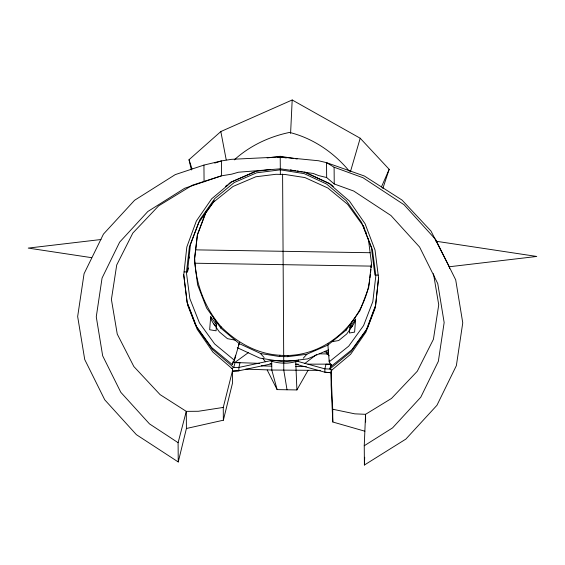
<?xml version="1.0" encoding="UTF-8"?>
<svg xmlns="http://www.w3.org/2000/svg" width="565" height="565" viewBox="0 0 565 565"><rect width="100%" height="100%" fill="white"/><g stroke="black" fill="none" stroke-linecap="round" stroke-linejoin="round"><path stroke-width="0.85" d="M191.606 185.666L158.624 205.858L132.824 233.07L116.715 264.992L111.404 299.45L117.252 334.092L133.856 366.551L160.086 394.624L186.281 411.362L186.415 428.496L178.25 461.965L136.391 434.669L104.751 399.829L84.722 359.531L77.659 316.527L84.058 273.735L103.466 234.087L134.576 200.278L175.256 174.613L203.937 165.086L221.423 160.926L231.551 159.323L280.219 156.964L318.554 160.757L326.542 162.656L334.106 167.226L362.942 177.7L404.032 204.707L435.672 239.553L455.701 279.852L462.756 322.855L456.365 365.64L436.95 405.296L405.847 439.104L364.397 465.023L364.7 457.276M364.397 465.023L364.248 445.75L365.569 414.315L391.517 398.431L417.316 371.212L433.426 339.29L438.737 304.832L433.475 273.658M290.587 133.404L292.19 99.977L220.83 131.546L189.014 159.726L191.351 169.973M329.324 360.124L329.226 361.805L331.429 366.141L351.84 349.749L367.434 328.194L375.584 307.028M270.275 169.521L255.133 171.492L231.721 181.923L211.677 198.802L196.366 220.986L186.831 246.954L183.731 274.943L187.269 303.045L197.206 329.331L212.864 352.023L232.533 369.016L232.349 371.318L223.26 407.429L223.359 420.205L186.415 428.496M303.857 172.043L305.538 172.318L329.12 183.526L349.431 201.069L365.089 223.761L375.026 250.048L378.564 278.149L375.464 306.138L365.929 332.107L350.618 354.29L331.203 370.64L331.012 372.942L332.707 409.23L332.806 422.006L364.863 431.201M210.689 316.725L211.395 319.79A10.064 5.389 62.6 0 0 213.408 323.484L215.54 325.638L216.388 325.532L216.543 324.988L210.689 316.725L209.664 329.741L216.084 330.808L216.543 324.988L215.83 321.923A10.085 5.396 62.6 0 0 213.824 318.229M355.625 319.105L354.636 322.149A10.064 4.216 -62.9 0 1 352.553 325.772L350.582 327.855L349.933 327.728L355.625 319.105L354.601 332.128L349.431 333.004L349.89 327.184L350.879 324.141A10.085 4.223 -62.9 0 1 352.963 320.517M184.112 271.899L187.46 271.956L190.426 244.772L199.855 219.679L214.855 198.47L234.221 182.544L256.538 172.834L280.318 169.825L304.161 173.617L326.627 184.063L346.246 200.631L361.579 222.342L371.403 247.745L374.899 275.035L378.225 275.091M368.274 238.296L371.466 263.05L368.655 287.698L360.018 310.588L346.119 330.158L327.912 345.081L306.611 354.304L287.818 356.67L279.541 356.536L260.712 353.549L239.263 343.619L220.816 328.103L206.621 308.066L197.623 284.887L194.424 260.14L197.242 235.485L205.879 212.595L214.312 200.716M194.424 260.14L197.559 234.193L206.197 211.303M369.75 279.604C364.022 322.813 324.345 358.916 279.866 355.244C257.259 354.078 236.89 342.574 221.134 326.803C204.749 307.861 195.631 283.828 194.741 258.841M369.948 277.902L370.336 274.505M370.527 272.803L370.915 269.399M371.113 267.704L371.502 264.3M331.881 370.068L329.981 369.058L330.808 364.983M330.808 365.188L329.981 369.058L324.854 368.853L295.707 360.823L271.716 360.428L238.861 367.441L233.733 367.476L231.848 368.422M235.534 355.223L234.376 360.244L232.243 364.51L211.571 347.44L195.638 325.369L187.742 305.404M223.359 420.205L232.441 383.352L232.533 369.016M188.851 258.601L189.247 256.997M187.46 271.956L188.449 267.944M220.816 328.103L221.134 326.803M328.23 343.781L327.912 345.081L329.226 361.805L348.718 346.147L363.585 325.595L372.829 301.569L375.845 275.685L372.434 249.702L362.808 225.357L347.616 204.318L327.877 188.018L304.938 177.579L284.781 174.437L275.932 174.295L255.825 176.774L233.034 186.457L213.542 202.115L198.675 222.659L189.423 246.693L186.408 272.57L189.826 298.56L199.445 322.898L214.636 343.944L234.376 360.244L239.588 342.326M279.541 356.536L279.866 355.244M287.818 356.67L288.143 355.378M297.974 361.558L298.369 359.947M346.119 330.158L346.444 328.865M178.25 461.965L178.095 442.685L186.281 411.362L198.407 411.271L223.26 407.429M233.698 361.48L235.026 362.631L233.733 367.476L212.525 349.467L196.931 327.516L187.043 302.098L183.745 274.809M350.413 171.767L360.202 138.234L292.19 99.977M232.243 364.51L233.246 361.148M382.837 188.456L389.172 169.323L360.202 138.234M381.446 186.951L389.172 169.323M238.6 344.975L239.263 343.619M267.203 370.033L277.125 389.61L296.908 389.935L308.045 370.35M352.546 325.779L346.74 333.957L338.732 340.518L332.029 341.705M319.161 353.81L327.608 353.951L328.611 352.574M303.228 358.224L306.957 354.156M234.284 159.874C249.765 145.805 269.138 136.652 289.548 132.422C313.151 138.298 333.95 152.585 349.368 171.216M329.981 368.853L350.922 351.741L366.169 330.306L375.668 305.206L378.55 278.008M225.386 186.485L227.427 184.847M228.79 183.752L230.831 182.114M304.881 363.443L316.774 354.319M234.75 362.539L248.325 352.645M364.248 445.75L392.59 427.867L420.77 397.237L438.355 361.318L444.154 322.551L437.755 283.581L419.611 247.075L390.945 215.512L353.725 191.048L334.233 183.964L326.655 177.537L318.618 175.588L313.285 173.462L280.311 168.822L238.472 172.226L231.721 174.154L221.544 175.807L192.354 185.207M328.378 349.897L307.692 358.86L283.722 361.882L259.702 358.076L237.272 347.687M231.594 181.789L254.667 171.986M178.095 442.685L149.471 423.87L120.811 392.308L102.661 355.795L96.269 316.831L102.06 278.065L119.646 242.145L147.825 211.515L184.677 188.265L221.544 175.807L221.423 160.926L214.728 163.087M297.07 361.197C288.199 364.121 278.976 363.698 270.183 360.76M277.606 157.303L280.212 156.964L286.321 157.953M267.139 157.953L280.219 156.293L293.772 158.454M100.994 239.518L28.25 248.091L91.692 257.682M449.111 266.786L536.75 256.454L435.933 241.22M298.355 364.171L295.735 364.178L324.882 372.208L331.217 372.731L324.882 372.208L324.854 368.853L325.998 364.213L330.977 364.418M307.96 364.164L330.744 364.128M295.756 366.593L306.272 366.579M320.327 370.386L271.793 370.026L245.726 369.129M195.441 249.857L370.075 252.725M194.89 263.219L371.819 266.129M324.713 352.08L328.244 352.136M234.419 362.497L259.625 363.366M270.014 363.726L271.744 363.782L238.882 370.795L232.547 371.113L238.882 370.795L238.861 367.441L240.005 362.801L235.026 362.631M261.334 365.838L271.758 366.198M295.467 158.723L297.162 158.991M290.361 169.853L292.048 170.129M293.736 170.397L295.424 170.672M297.112 170.948L298.793 171.223M300.481 171.499L302.169 171.774M235.097 340.109L227.455 338.682L219.347 331.867L213.415 323.491M332.707 409.23L354.813 413.848L365.569 414.315L365.633 422.02M306.011 172.834L330.017 183.745M330.68 184.296L333.35 186.499M260.366 353.386L264.152 357.581M327.608 353.951L329.197 355.844M262.725 358.323L265.395 361.762M363.309 225.513L364.863 229.51M365.477 231.106L366.41 233.5M189.014 159.726L192.015 168.864M277.125 389.61L271.793 370.026L271.716 360.428M220.83 131.546L226.219 159.853M449.606 268.622L449.316 266.885L430.989 231.05L402.033 200.066L364.425 176.04L326.542 162.656L326.655 177.537M287.02 389.772L283.785 370.223L282.599 174.084M331.281 364.453L331.429 366.141M326.803 351.628L327.022 354.213M296.908 389.935L295.707 360.823M332.806 422.006L331.111 384.97L331.203 370.64M334.106 167.226L334.233 183.964M280.219 156.964L280.353 174.366M203.937 165.086L204.071 181.824"/></g></svg>
